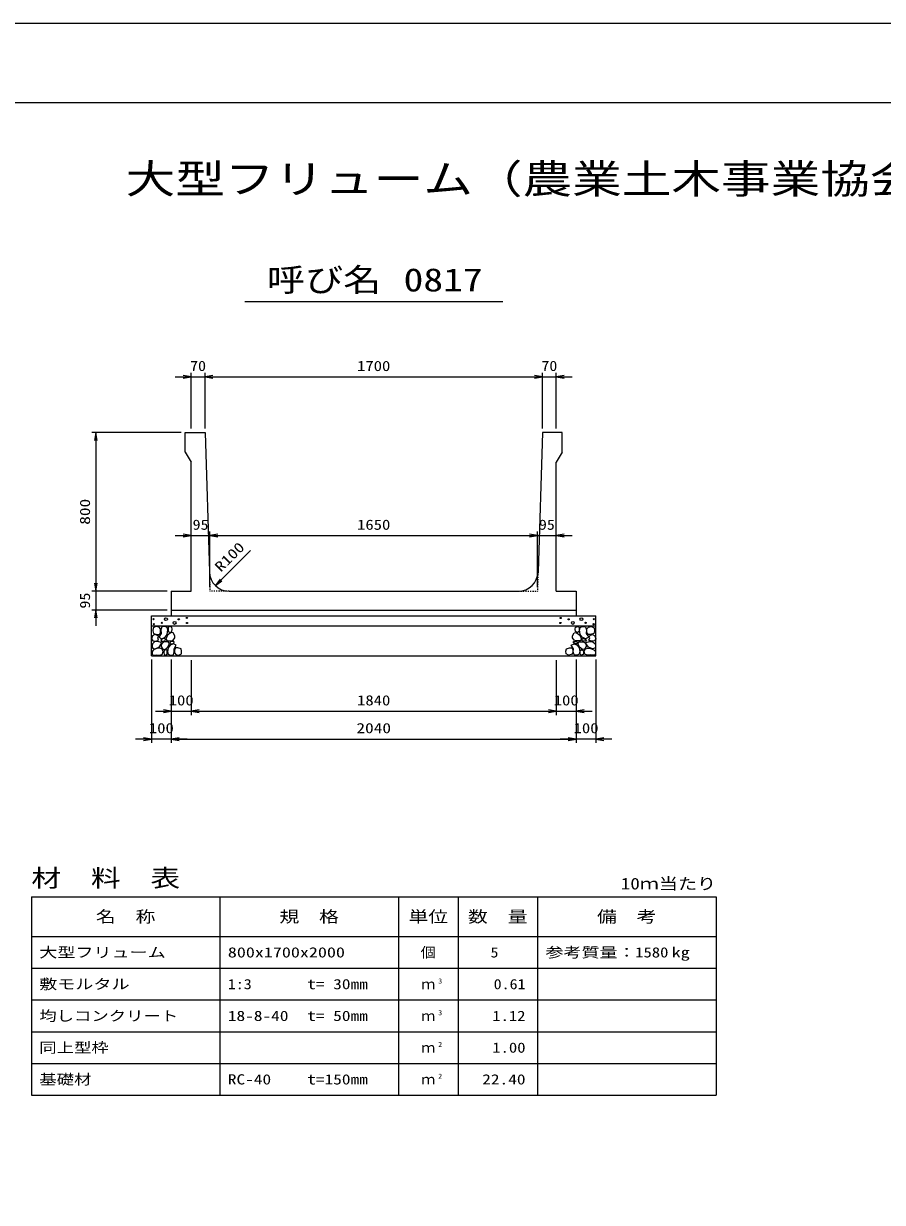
# Model space of a CAD drawing. Units: millimetres at full size. Extents: x 0 to 16820, y 0 to 11880.
# Drawn here: x 5646 to 9973, y 5940 to 11880 of the extents above; entities that cross this region are included whole.
import ezdxf
from ezdxf.enums import TextEntityAlignment as Align

# ---------------------------------------------------------------- set-up
doc = ezdxf.new("R2010")
doc.units = ezdxf.units.MM
doc.linetypes.add('DASHED_SPACED', pattern=[12, 6, -6])
for name, color, linetype, lineweight in [('0_2', 7, 'Continuous', 25), ('D-DCR-HCHn', 4, 'Continuous', 9), ('D-MTR-FRAM', 7, 'Continuous', 25), ('D-MTR-LINE', 7, 'Continuous', 25), ('D-STR-DIM', 7, 'Continuous', 25), ('D-STR-STRn', 1, 'Continuous', 25), ('D-TTL', 2, 'Continuous', 25), ('D-TTL-TXT', 7, 'Continuous', 25)]:
    doc.layers.add(name, color=color, linetype=linetype, lineweight=lineweight)
doc.layers.add('D-MTR', color=7, linetype='Continuous')
doc.layers.add('D-MTR-TXT', color=7, linetype='Continuous')
doc.styles.add('ＭＳ ゴシック', font='')
doc.styles.get('ＭＳ ゴシック').set_extended_font_data('MS Gothic')

# ---------------------------------------------------------------- blocks, each defined once
blk = doc.blocks.new('open_arrow')
at = {"color": 0, "linetype": 'Continuous', "lineweight": -2}
blk.add_lwpolyline([(7.5, 1.25), (0, 0), (7.5, -1.25)], dxfattribs=at)

msp = doc.modelspace()

# ---------------------------------------------------------------- linework, layer by layer
at = {"layer": '0_2'}
for p, q in [((6390, 8675), (6390, 8395)), ((6490, 8672.5), (6490, 8395)), ((6490, 8672.5), (6490, 8395)), ((8330, 8672.5), (8330, 8395)), ((6310, 8415), (6570, 8415)), ((6490, 8415), (8330, 8415))]:
    msp.add_line(p, q, dxfattribs=at)
at = {"layer": 'D-DCR-HCHn'}
for points in [[(6295.46, 8795.356), (6290.26, 8779.753), (6297.194, 8769.352), (6314.53, 8767.618), (6326.366, 8772.699), (6321.464, 8784.954), (6324.932, 8791.889), (6317.997, 8798.823), (6307.596, 8802.29)], [(6328.399, 8838.696), (6312.796, 8842.163), (6298.928, 8835.228), (6297.194, 8819.626), (6300.661, 8807.491), (6317.997, 8802.29), (6330.132, 8802.29), (6335.333, 8810.958), (6335.333, 8830.028)], [(6342.267, 8840.429), (6337.067, 8824.827), (6338.8, 8807.491), (6326.665, 8788.421), (6342.267, 8779.753), (6359.603, 8788.421), (6370.005, 8802.29), (6373.472, 8824.827), (6370.005, 8836.962), (6359.603, 8842.163)], [(6371.739, 8798.823), (6363.071, 8778.02), (6370.005, 8769.352), (6390.808, 8769.352), (6399.476, 8772.819), (6408.144, 8784.954), (6408.144, 8795.356), (6399.476, 8809.224), (6389.074, 8810.958)], [(6375.206, 8836.962), (6375.206, 8816.159), (6383.874, 8810.958), (6392.542, 8816.159), (6394.275, 8828.294), (6392.542, 8838.696), (6380.407, 8842.163)], [(8448.261, 8798.823), (8456.929, 8778.02), (8449.995, 8769.352), (8429.192, 8769.352), (8420.524, 8772.819), (8411.856, 8784.954), (8411.856, 8795.356), (8420.524, 8809.224), (8430.926, 8810.958)], [(8444.794, 8836.962), (8444.794, 8816.159), (8436.126, 8810.958), (8427.458, 8816.159), (8425.725, 8828.294), (8427.458, 8838.696), (8439.593, 8842.163)], [(8477.733, 8840.429), (8482.933, 8824.827), (8481.2, 8807.491), (8493.335, 8788.421), (8477.733, 8779.753), (8460.397, 8788.421), (8449.995, 8802.29), (8446.528, 8824.827), (8449.995, 8836.962), (8460.397, 8842.163)], [(8491.601, 8838.696), (8507.204, 8842.163), (8521.072, 8835.228), (8522.806, 8819.626), (8519.339, 8807.491), (8502.003, 8802.29), (8489.868, 8802.29), (8484.667, 8810.958), (8484.667, 8830.028)], [(8524.54, 8795.356), (8529.74, 8779.753), (8522.806, 8769.352), (8505.47, 8767.618), (8493.634, 8772.699), (8498.536, 8784.954), (8495.068, 8791.889), (8502.003, 8798.823), (8512.404, 8802.29)], [(6328.366, 8737.757), (6341.208, 8757.019), (6339.603, 8761.834), (6321.946, 8766.65), (6305.894, 8765.045), (6294.658, 8755.414), (6293.052, 8744.177), (6294.658, 8732.941), (6307.499, 8729.731)], [(6334.787, 8697.627), (6346.023, 8702.443), (6349.234, 8718.494), (6342.813, 8729.731), (6331.577, 8732.941), (6317.13, 8731.336), (6301.078, 8724.915), (6293.052, 8715.284), (6293.052, 8704.048), (6297.868, 8697.627), (6317.13, 8699.232)], [(6345.735, 8779.753), (6337.067, 8772.819), (6340.534, 8767.618), (6352.669, 8767.618), (6357.87, 8769.352), (6361.337, 8776.286), (6356.136, 8781.487)], [(6373.311, 8737.757), (6381.337, 8757.019), (6374.916, 8765.045), (6355.654, 8765.045), (6347.628, 8761.834), (6339.603, 8750.598), (6339.603, 8740.967), (6347.628, 8728.125), (6357.259, 8726.52)], [(6400.599, 8699.232), (6405.415, 8713.679), (6403.81, 8729.731), (6415.046, 8747.388), (6400.599, 8755.414), (6384.548, 8747.388), (6374.916, 8734.546), (6371.706, 8713.679), (6374.916, 8702.443), (6384.548, 8697.627)], [(6397.389, 8755.414), (6405.415, 8761.834), (6402.204, 8766.65), (6390.968, 8766.65), (6386.153, 8765.045), (6382.942, 8758.624), (6387.758, 8753.808)], [(6413.441, 8700.837), (6427.887, 8697.627), (6440.729, 8704.048), (6442.334, 8718.494), (6439.124, 8729.731), (6423.072, 8734.546), (6411.836, 8734.546), (6407.02, 8726.52), (6407.02, 8708.863)], [(8406.559, 8700.837), (8392.113, 8697.627), (8379.271, 8704.048), (8377.666, 8718.494), (8380.876, 8729.731), (8396.928, 8734.546), (8408.164, 8734.546), (8412.98, 8726.52), (8412.98, 8708.863)], [(8419.401, 8699.232), (8414.585, 8713.679), (8416.19, 8729.731), (8404.954, 8747.388), (8419.401, 8755.414), (8435.452, 8747.388), (8445.084, 8734.546), (8448.294, 8713.679), (8445.084, 8702.443), (8435.452, 8697.627)], [(8422.611, 8755.414), (8414.585, 8761.834), (8417.796, 8766.65), (8429.032, 8766.65), (8433.847, 8765.045), (8437.058, 8758.624), (8432.242, 8753.808)], [(8446.689, 8737.757), (8438.663, 8757.019), (8445.084, 8765.045), (8464.346, 8765.045), (8472.372, 8761.834), (8480.397, 8750.598), (8480.397, 8740.967), (8472.372, 8728.125), (8462.741, 8726.52)], [(8474.265, 8779.753), (8482.933, 8772.819), (8479.466, 8767.618), (8467.331, 8767.618), (8462.13, 8769.352), (8458.663, 8776.286), (8463.864, 8781.487)], [(8485.213, 8697.627), (8473.977, 8702.443), (8470.766, 8718.494), (8477.187, 8729.731), (8488.423, 8732.941), (8502.87, 8731.336), (8518.922, 8724.915), (8526.948, 8715.284), (8526.948, 8704.048), (8522.132, 8697.627), (8502.87, 8699.232)], [(8491.634, 8737.757), (8478.792, 8757.019), (8480.397, 8761.834), (8498.054, 8766.65), (8514.106, 8765.045), (8525.342, 8755.414), (8526.948, 8744.177), (8525.342, 8732.941), (8512.501, 8729.731)], [(6370.101, 8702.443), (6370.101, 8721.705), (6362.075, 8726.52), (6354.049, 8721.705), (6352.444, 8710.469), (6354.049, 8700.837), (6365.285, 8697.627)], [(8449.899, 8702.443), (8449.899, 8721.705), (8457.925, 8726.52), (8465.951, 8721.705), (8467.556, 8710.469), (8465.951, 8700.837), (8454.715, 8697.627)]]:
    msp.add_lwpolyline(points, close=True, dxfattribs=at)
for centre, radius in [((6300.727, 8878.955), 3), ((6301.869, 8853.91), 3), ((6342.292, 8860.752), 3), ((6363.336, 8878.955), 7.5), ((6406.664, 8859.961), 7.5), ((6427.708, 8878.164), 3), ((6468.131, 8885.006), 3), ((6469.273, 8859.961), 3), ((8350.727, 8859.961), 3), ((8351.869, 8885.006), 3), ((8392.292, 8878.164), 3), ((8413.336, 8859.961), 7.5), ((8456.664, 8878.955), 7.5), ((8477.708, 8860.752), 3), ((8518.131, 8853.91), 3), ((8519.273, 8878.955), 3)]:
    msp.add_circle(centre, radius, dxfattribs=at)
at = {"layer": 'D-MTR-FRAM'}
for p, q in [((5685, 7480), (9135, 7480)), ((5685, 7480), (5685, 6480)), ((9135, 7480), (9135, 6480)), ((5685, 6480), (9135, 6480))]:
    msp.add_line(p, q, dxfattribs=at)
at = {"layer": 'D-MTR-LINE'}
for p, q in [((6635, 7480), (6635, 6480)), ((7535, 7480), (7535, 6480)), ((7835, 7480), (7835, 6480)), ((8235, 7480), (8235, 6480)), ((5685, 7280), (9135, 7280)), ((5685, 7120), (9135, 7120)), ((5685, 6960), (9135, 6960)), ((5685, 6800), (9135, 6800)), ((5685, 6640), (9135, 6640))]:
    msp.add_line(p, q, dxfattribs=at)
at = {"layer": 'D-STR-DIM'}
for p, q in [((6410, 10100), (6640, 10100)), ((6490, 9840), (6490, 10120)), ((6560, 9840), (6560, 10120)), ((6560, 9840), (6560, 10120)), ((6560, 10100), (8260, 10100)), ((8180, 10100), (8410, 10100)), ((8260, 9840), (8260, 10120)), ((8260, 9840), (8260, 10120)), ((8330, 9840), (8330, 10120)), ((6440, 9820), (5990, 9820)), ((6010, 9820), (6010, 9020)), ((6410, 9300), (6665, 9300)), ((6585, 9040), (6585, 9320)), ((6585, 9040), (6585, 9320)), ((6585, 9300), (8235, 9300)), ((8155, 9300), (8410, 9300)), ((8235, 9040), (8235, 9320)), ((8235, 9040), (8235, 9320)), ((6612.326, 9048.193), (6789.103, 9224.97)), ((6010, 9100), (6010, 8845)), ((6370, 9020), (5990, 9020)), ((6370, 9020), (5990, 9020)), ((6370, 8925), (5990, 8925)), ((6290, 8675), (6290, 8255)), ((6390, 8675), (6390, 8255)), ((6390, 8675), (6390, 8255)), ((8330, 8672.5), (8330, 8395)), ((8430, 8675), (8430, 8255)), ((8430, 8675), (8430, 8255)), ((8430, 8675), (8430, 8395)), ((8530, 8675), (8530, 8255)), ((8250, 8415), (8510, 8415)), ((6470, 8275), (6210, 8275)), ((6390, 8275), (8430, 8275)), ((8610, 8275), (8350, 8275))]:
    msp.add_line(p, q, dxfattribs=at)
at = {"layer": 'D-STR-STRn'}
for p, q in [((6460, 9820), (6560, 9820)), ((6460, 9720), (6460, 9820)), ((6560, 9820), (6581.973, 9116.877)), ((8260, 9820), (8238.027, 9116.877)), ((8360, 9820), (8260, 9820)), ((8360, 9720), (8360, 9820)), ((6460, 9720), (6490, 9670)), ((8360, 9720), (8330, 9670)), ((6490, 9020), (6490, 9670)), ((8330, 9020), (8330, 9670)), ((6390, 9020), (6390, 8925)), ((6390, 9020), (6490, 9020)), ((6681.924, 9020), (8138.076, 9020)), ((8330, 9020), (8430, 9020)), ((8430, 9020), (8430, 8925)), ((6390, 8925), (8430, 8925)), ((6390, 8925), (6390, 8895)), ((8430, 8925), (8430, 8895)), ((6290, 8695), (6290, 8895)), ((6290, 8895), (8530, 8895)), ((8530, 8695), (8530, 8895)), ((6290, 8845), (8530, 8845)), ((6290, 8695), (8530, 8695))]:
    msp.add_line(p, q, dxfattribs=at)
at = {"layer": 'D-STR-STRn', "color": 2, "linetype": 'DASHED_SPACED'}
for p, q in [((6581.973, 9116.877), (6585, 9020)), ((8238.027, 9116.877), (8235, 9020)), ((6681.924, 9020), (6585, 9020)), ((8138.076, 9020), (8235, 9020))]:
    msp.add_line(p, q, dxfattribs=at)
at = {"layer": 'D-STR-STRn'}
for centre, start, end in [((6681.924, 9120), 181.78991, 270), ((8138.076, 9120), 270, 358.21009)]:
    msp.add_arc(centre, 100, start, end, dxfattribs=at)
at = {"layer": 'D-TTL'}
for points in [[(0, 0), (16820, 0), (16820, 11880), (0, 11880)], [(400, 400), (16420, 400), (16420, 11480), (400, 11480)]]:
    msp.add_lwpolyline(points, close=True, dxfattribs=at)
at = {"layer": 'D-TTL-TXT'}
msp.add_line((6760, 10480), (8060, 10480), dxfattribs=at)

# ---------------------------------------------------------------- block references
at = {"layer": '0_2', "xscale": 5.33, "yscale": 5.33, "rotation": 180}
for p in [(6390, 8415), (8330, 8415)]:
    msp.add_blockref('open_arrow', p, dxfattribs=at)
at = {"layer": '0_2', "xscale": 5.33, "yscale": 5.33}
msp.add_blockref('open_arrow', (6490, 8415), dxfattribs=at)
msp.add_blockref('open_arrow', (6490, 8415), dxfattribs=at)
at = {"layer": 'D-STR-DIM', "xscale": 5.33, "yscale": 5.33}
for p, rotation in [((6490, 10100), 180), ((8260, 10100), 180), ((8260, 10100), 180), ((6010, 9820), 270), ((6490, 9300), 180), ((8235, 9300), 180), ((8235, 9300), 180), ((6010, 9020), 90), ((6010, 9020), 90), ((6612.326, 9048.193), 45), ((6010, 8925), 270), ((8330, 8415), 180), ((6290, 8275), 180), ((8430, 8275), 180), ((8430, 8275), 180)]:
    msp.add_blockref('open_arrow', p, dxfattribs=dict(at, rotation=rotation))
for p in [(6560, 10100), (6560, 10100), (8330, 10100), (6585, 9300), (6585, 9300), (8330, 9300), (8430, 8415), (6390, 8275), (6390, 8275), (8530, 8275)]:
    msp.add_blockref('open_arrow', p, dxfattribs=at)

# ---------------------------------------------------------------- texts
at = {"layer": '0_2', "style": 'ＭＳ ゴシック', "width": 1.2}
for s, p in [('100', (6440, 8470)), ('1840', (7410, 8470))]:
    msp.add_text(s, height=51.32, dxfattribs=at).set_placement(p, align=Align.MIDDLE_CENTER)
at = {"layer": 'D-MTR', "style": 'ＭＳ ゴシック', "width": 1.25}
msp.add_text('材\u3000料\u3000表', height=87.98, dxfattribs=at).set_placement((5685, 7504), align=Align.BOTTOM_LEFT)
at = {"layer": 'D-MTR', "style": 'ＭＳ ゴシック', "width": 1.2}
msp.add_text('10ｍ当たり', height=58.65, dxfattribs=at).set_placement((9135, 7499.333), align=Align.BOTTOM_RIGHT)
at = {"layer": 'D-MTR-TXT', "style": 'ＭＳ ゴシック'}
for s, height, width, p in [('名\u3000称', 58.65, 1.25, (6160, 7380)), ('規\u3000格', 58.65, 1.25, (7085, 7380)), ('単位', 58.65, 1.25, (7685, 7380)), ('数\u3000量', 58.65, 1.25, (8035, 7380)), ('備\u3000考', 58.65, 1.25, (8685, 7380)), ('個', 51.32, 1.1, (7685, 7200))]:
    msp.add_text(s, height=height, dxfattribs=dict(at, width=width)).set_placement(p, align=Align.MIDDLE_CENTER)
for s, width, p in [('大型フリューム', 1.3, (5725, 7200)), ('800x1700x2000', 1.3, (6675, 7200)), ('参考質量：    kg', 1.3, (8275, 7200)), ('敷モルタル', 1.3, (5725, 7040)), ('1:3', 1.15, (6675, 7040)), ('t= 30mm', 1.25, (7075, 7040)), ('均しコンクリート', 1.25, (5725, 6880)), ('18-8-40', 1.25, (6675, 6880)), ('t= 50mm', 1.25, (7075, 6880)), ('同上型枠', 1.25, (5725, 6720)), ('基礎材', 1.25, (5725, 6560)), ('RC-40', 1.25, (6675, 6560)), ('t=150mm', 1.25, (7075, 6560))]:
    msp.add_text(s, height=51.32, dxfattribs=dict(at, width=width)).set_placement(p, align=Align.MIDDLE_LEFT)
for s, width, p in [('5', 1.15, (8038.553, 7200)), ('1580', 1.2, (8895, 7200)), ('0.61', 1.15, (8175, 7040)), ('1.12', 1.2, (8175, 6880)), ('1.00', 1.2, (8175, 6720)), ('22.40', 1.25, (8175, 6560))]:
    msp.add_text(s, height=51.32, dxfattribs=dict(at, width=width)).set_placement(p, align=Align.MIDDLE_RIGHT)
for p in [(7685, 7040), (7685, 6880), (7685, 6720), (7685, 6560)]:
    msp.add_text('ｍ', height=51.32, dxfattribs=at).set_placement(p, align=Align.MIDDLE_CENTER)
at = {"layer": 'D-MTR-TXT', "style": 'ＭＳ ゴシック', "width": 1.15}
for s, p in [('3', (7735, 7035.333)), ('3', (7735, 6875.333)), ('2', (7735, 6715.333)), ('2', (7735, 6555.333))]:
    msp.add_text(s, height=25.66, dxfattribs=at).set_placement(p, align=Align.BOTTOM_LEFT)
at = {"layer": 'D-STR-DIM', "style": 'ＭＳ ゴシック'}
for s, width, p in [('70', 1.15, (6525, 10155)), ('1700', 1.2, (7410, 10155)), ('70', 1.15, (8295, 10155)), ('95', 1.15, (6537.5, 9355)), ('1650', 1.2, (7410, 9355)), ('95', 1.15, (8282.5, 9355)), ('100', 1.2, (8380, 8470)), ('100', 1.2, (6340, 8330)), ('2040', 1.25, (7410, 8330)), ('100', 1.2, (8480, 8330))]:
    msp.add_text(s, height=51.32, dxfattribs=dict(at, width=width)).set_placement(p, align=Align.MIDDLE_CENTER)
for s, width, p in [('800', 1.25, (5955, 9420)), ('95', 1.15, (5955, 8972.5))]:
    msp.add_text(s, height=51.32, rotation=90, dxfattribs=dict(at, width=width)).set_placement(p, align=Align.MIDDLE_CENTER)
at = {"layer": 'D-STR-DIM', "style": 'ＭＳ ゴシック', "width": 1.25}
msp.add_text('R100', height=51.32, rotation=45, dxfattribs=at).set_placement((6651.266, 9102.218), align=Align.BOTTOM_LEFT)
at = {"layer": 'D-TTL-TXT', "style": 'ＭＳ ゴシック'}
for s, height, width, p in [('大型フリューム（農業土木事業協会型）', 146.6, 1.25, (8410, 10980)), ('呼び名', 117.3, 1.2, (7160, 10495)), ('0817', 117.3, 1.25, (7760, 10495))]:
    msp.add_text(s, height=height, dxfattribs=dict(at, width=width)).set_placement(p, align=Align.BOTTOM_CENTER)

doc.saveas('drawing.dxf')
